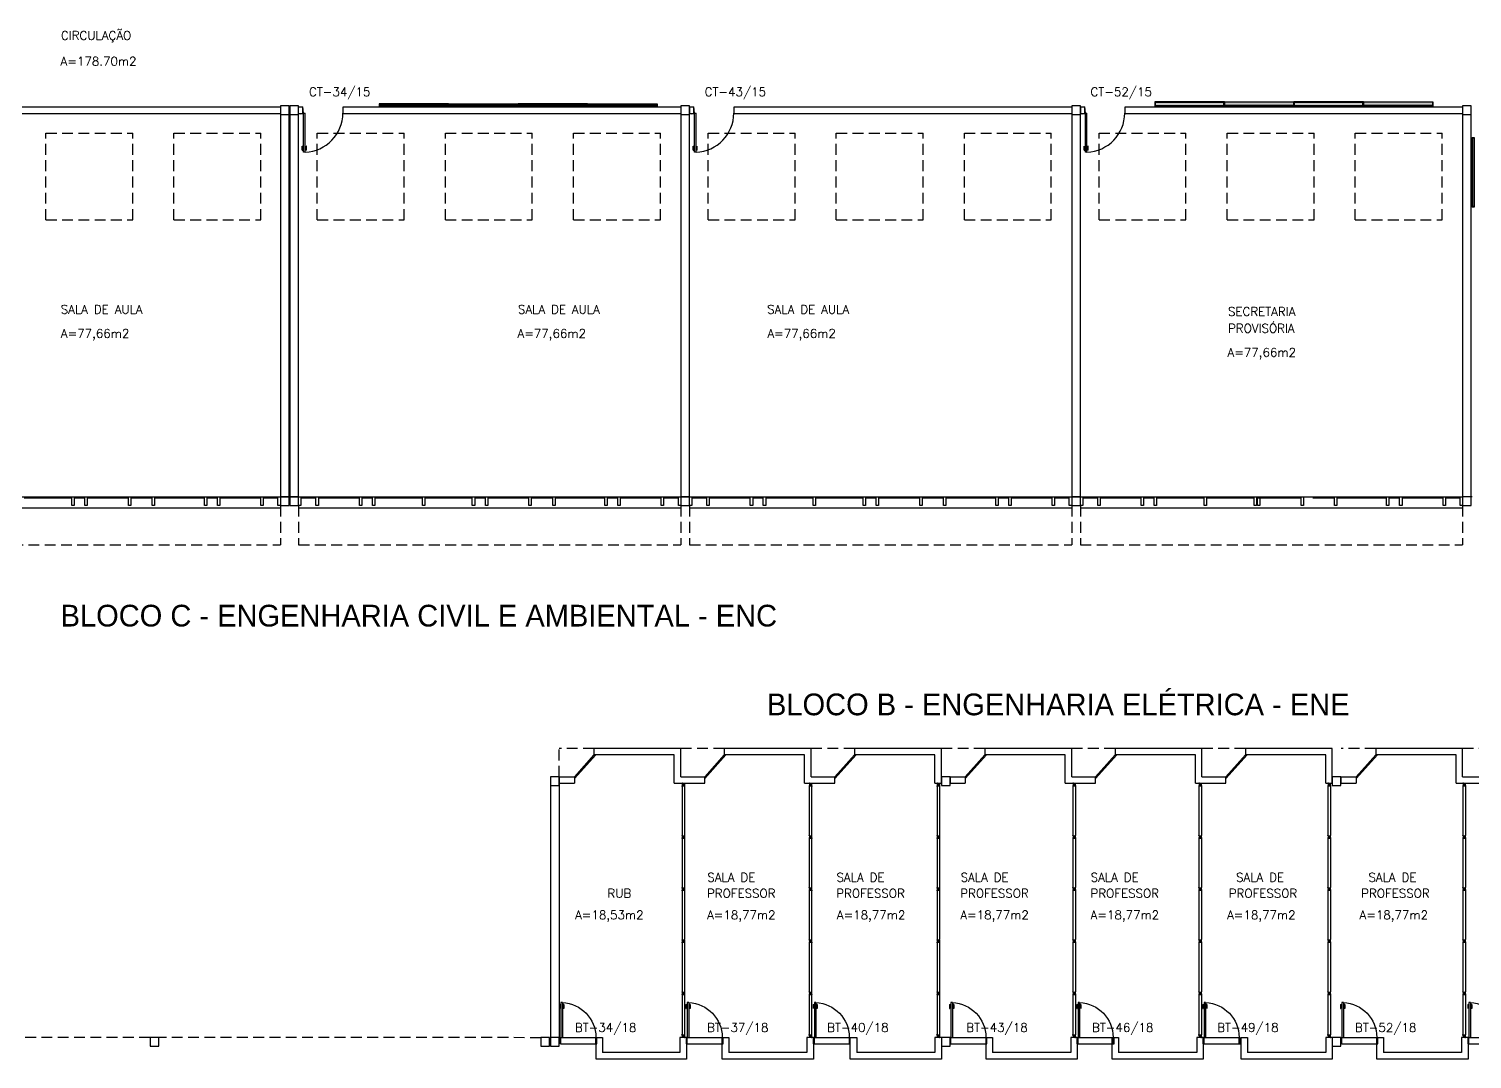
# Model space of a CAD drawing. Header units: centimetres. Extents: x -214 to 72, y 205 to 367.
# Drawn here: x -144.39 to -111.16, y 235.72 to 259.43 of the extents above; entities that cross this region are included whole.
import ezdxf

# ---------------------------------------------------------------- set-up
doc = ezdxf.new("R2010")
doc.units = ezdxf.units.CM
doc.header["$MEASUREMENT"] = 0
doc.linetypes.add('HIDDEN', pattern=[0.375, 0.25, -0.125])
doc.layers.get('0').update_dxf_attribs({"linetype": 'CONTINUOUS'})
for name, color, linetype in [('ALV', 2, 'CONTINUOUS'), ('AREA', 2, 'CONTINUOUS'), ('DIV', 2, 'CONTINUOUS'), ('ENDEREÇO NOVO', 2, 'CONTINUOUS'), ('ESQ', 1, 'CONTINUOUS'), ('ESTRUT', 3, 'CONTINUOUS'), ('MACANETA', 2, 'CONTINUOUS'), ('MARCO', 2, 'CONTINUOUS'), ('PainelFELTRO', 2, 'CONTINUOUS'), ('PainelVIDRO', 2, 'CONTINUOUS'), ('PORTA', 1, 'CONTINUOUS'), ('PROJ', 1, 'HIDDEN'), ('PROJEÇÃO', 1, 'HIDDEN'), ('SOLEIRA', 1, 'CONTINUOUS'), ('TEXTO', 2, 'CONTINUOUS'), ('USO', 2, 'CONTINUOUS')]:
    doc.layers.add(name, color=color, linetype=linetype)
doc.styles.add('UNB-100', font='simplex.shx', dxfattribs={"height": 0.2})

# ---------------------------------------------------------------- blocks, each defined once
blk = doc.blocks.new('DOOR80')
at = {"layer": 'MACANETA'}
for p, q in [((-0.015, -0.665), (-0.01, -0.665)), ((-0.015, -0.755), (-0.015, -0.665)), ((-0.015, -0.755), (0.012, -0.755)), ((-0.01, -0.755), (-0.01, -0.665)), ((-0.01, -0.735), (0.012, -0.735)), ((0.012, -0.763), (0.012, -0.728)), ((0.012, -0.728), (0.015, -0.728)), ((0.012, -0.763), (0.015, -0.763)), ((0.053, -0.728), (0.05, -0.728)), ((0.053, -0.763), (0.05, -0.763)), ((0.053, -0.763), (0.053, -0.728)), ((0.075, -0.735), (0.053, -0.735)), ((0.08, -0.755), (0.053, -0.755)), ((0.08, -0.665), (0.075, -0.665)), ((0.075, -0.755), (0.075, -0.665)), ((0.08, -0.755), (0.08, -0.665))]:
    blk.add_line(p, q, dxfattribs=at)
at = {"layer": 'PORTA'}
for p, q in [((0.015, -0.8), (0.015, 0)), ((0.015, 0), (0.05, 0)), ((0.05, -0.8), (0.05, 0)), ((0.05, -0.8), (0.015, -0.8))]:
    blk.add_line(p, q, dxfattribs=at)
at = {"layer": 'PORTA', "color": 1}
blk.add_arc((0.02, 0), 0.8, 272.1491, 0, dxfattribs=at)
blk = doc.blocks.new('PORTA80')
at = {"layer": 'MARCO'}
for p, q in [((0, 0), (0.02, 0)), ((0, -0.15), (0, 0)), ((0.02, -0.15), (0.02, 0)), ((-0.002, -0.15), (-0.002, -0.15)), ((-0.002, -0.15), (-0.002, -0.15)), ((-0.002, -0.15), (-0.002, -0.15)), ((0.02, -0.15), (0, -0.15)), ((0.005, 0), (0.005, 0)), ((0.005, 0), (0.005, 0)), ((0.827, 0), (0.847, 0)), ((0.827, -0.15), (0.827, 0)), ((0.827, -0.15), (0.847, -0.15)), ((0.828, 0), (0.828, 0)), ((0.828, 0), (0.828, 0)), ((0.828, 0), (0.828, 0)), ((0.828, -0.15), (0.828, -0.15)), ((0.828, -0.15), (0.828, -0.15)), ((0.828, -0.15), (0.828, -0.15)), ((0.847, -0.15), (0.847, 0))]:
    blk.add_line(p, q, dxfattribs=at)
at = {"layer": 'SOLEIRA'}
for p, q in [((0.02, -0.15), (0.828, -0.15)), ((0.048, 0), (0.828, 0))]:
    blk.add_line(p, q, dxfattribs=at)
at = {"layer": 'PORTA', "xscale": -1, "rotation": 179.9999999948552}
blk.add_blockref('DOOR80', (0.005, 0), dxfattribs=at)
blk = doc.blocks.new('DIV12')
for p, q in [((-0.005, 0), (0.005, 0)), ((0, -0.005), (0, 0.005)), ((0.024, 0.018), (0.028, 0.018)), ((0.024, 0.018), (0.024, 0.016)), ((0.024, 0.016), (0.028, 0.016)), ((0.028, 0.03), (0.043, 0.03)), ((0.028, 0.018), (0.028, 0.03)), ((0.028, -0.017), (0.028, 0.016)), ((0.03, 0.028), (1.169, 0.028)), ((0.03, -0.029), (0.03, 0.028)), ((0.043, 0.03), (0.043, 0.028)), ((0.024, -0.017), (0.028, -0.017)), ((0.024, -0.017), (0.024, -0.019)), ((0.024, -0.019), (0.028, -0.019)), ((0.028, -0.031), (0.028, -0.019)), ((0.028, -0.031), (0.043, -0.031)), ((0.03, -0.029), (1.169, -0.029)), ((0.043, -0.029), (0.043, -0.031))]:
    blk.add_line(p, q)
blk = doc.blocks.new('MTDIV')
for p, q in [((-0.0285, 0.0185), (-0.0285, 0.0285)), ((-0.0185, 0.0285), (-0.0285, 0.0285)), ((-0.0265, 0.0185), (-0.0285, 0.0185)), ((-0.0265, 0.0235), (-0.0265, 0.0265)), ((-0.0265, 0.0265), (-0.0185, 0.0265)), ((-0.0265, 0.0235), (0.0265, 0.0235)), ((-0.0215, 0.0235), (-0.0265, 0.0235)), ((-0.0265, 0.0185), (-0.0265, 0.0215)), ((-0.0265, 0.0215), (-0.0235, 0.0215)), ((-0.0235, 0.0215), (-0.0235, -0.0215)), ((-0.0215, 0.0235), (-0.0215, 0.0215)), ((-0.0215, 0.0215), (0.0215, 0.0215)), ((-0.0215, 0.0195), (0.0195, 0.0195)), ((-0.0215, 0.0195), (-0.0215, -0.0195)), ((-0.0185, 0.0265), (-0.0185, 0.0285)), ((-0.0049, 0), (0.0049, 0)), ((0, -0.0049), (0, 0.0049)), ((0.0195, 0.0095), (0.0115, 0.0095)), ((0.0115, 0.0095), (0.0115, 0.0075)), ((0.0215, 0.0075), (0.0115, 0.0075)), ((0.0135, 0.0075), (0.0135, 0.0055)), ((0.0215, 0.0055), (0.0135, 0.0055)), ((0.0185, 0.0265), (0.0185, 0.0285)), ((0.0185, 0.0285), (0.0285, 0.0285)), ((0.0185, 0.0265), (0.0265, 0.0265)), ((0.0195, 0.0195), (0.0195, 0.0095)), ((0.0215, 0.0235), (0.0215, 0.0075)), ((0.0215, 0.0235), (0.0265, 0.0235)), ((0.0215, 0.0055), (0.0215, -0.0055)), ((0.0235, 0.0215), (0.0235, -0.0215)), ((0.0265, 0.0215), (0.0235, 0.0215)), ((0.0265, 0.0235), (0.0265, 0.0265)), ((0.0265, 0.0185), (0.0265, 0.0215)), ((0.0265, 0.0185), (0.0285, 0.0185)), ((0.0285, 0.0185), (0.0285, 0.0285)), ((-0.0285, -0.0185), (-0.0285, -0.0285)), ((-0.0285, -0.0185), (-0.0265, -0.0185)), ((-0.0185, -0.0285), (-0.0285, -0.0285)), ((-0.0265, -0.0185), (-0.0265, -0.0215)), ((-0.0265, -0.0215), (-0.0235, -0.0215)), ((0.0265, -0.0235), (-0.0265, -0.0235)), ((-0.0265, -0.0235), (-0.0265, -0.0265)), ((-0.0215, -0.0235), (-0.0265, -0.0235)), ((-0.0185, -0.0265), (-0.0265, -0.0265)), ((-0.0215, -0.0195), (0.0195, -0.0195)), ((-0.0215, -0.0215), (0.0215, -0.0215)), ((-0.0215, -0.0215), (-0.0215, -0.0235)), ((-0.0185, -0.0265), (-0.0185, -0.0285)), ((0.0215, -0.0075), (0.0115, -0.0075)), ((0.0115, -0.0075), (0.0115, -0.0095)), ((0.0195, -0.0095), (0.0115, -0.0095)), ((0.0215, -0.0055), (0.0135, -0.0055)), ((0.0135, -0.0055), (0.0135, -0.0075)), ((0.0185, -0.0265), (0.0185, -0.0285)), ((0.0265, -0.0265), (0.0185, -0.0265)), ((0.0185, -0.0285), (0.0285, -0.0285)), ((0.0195, -0.0095), (0.0195, -0.0195)), ((0.0215, -0.0075), (0.0215, -0.0235)), ((0.0215, -0.0235), (0.0265, -0.0235)), ((0.0265, -0.0215), (0.0235, -0.0215)), ((0.0265, -0.0185), (0.0265, -0.0215)), ((0.0285, -0.0185), (0.0265, -0.0185)), ((0.0265, -0.0235), (0.0265, -0.0265)), ((0.0285, -0.0185), (0.0285, -0.0285))]:
    blk.add_line(p, q)
blk = doc.blocks.new('DOOR90')
at = {"layer": 'MACANETA'}
for p, q in [((-0.015, -0.755), (-0.01, -0.755)), ((-0.015, -0.845), (-0.015, -0.755)), ((-0.015, -0.845), (0.012, -0.845)), ((-0.01, -0.845), (-0.01, -0.755)), ((-0.01, -0.825), (0.012, -0.825)), ((0.012, -0.853), (0.012, -0.818)), ((0.012, -0.818), (0.015, -0.818)), ((0.012, -0.853), (0.015, -0.853)), ((0.053, -0.818), (0.05, -0.818)), ((0.053, -0.853), (0.05, -0.853)), ((0.053, -0.853), (0.053, -0.818)), ((0.075, -0.825), (0.053, -0.825)), ((0.08, -0.845), (0.053, -0.845)), ((0.08, -0.755), (0.075, -0.755)), ((0.075, -0.845), (0.075, -0.755)), ((0.08, -0.845), (0.08, -0.755))]:
    blk.add_line(p, q, dxfattribs=at)
at = {"layer": 'PORTA'}
for p, q in [((0.015, -0.89), (0.015, 0.01)), ((0.015, 0.01), (0.05, 0.01)), ((0.05, -0.89), (0.05, 0.01)), ((0.05, -0.89), (0.015, -0.89))]:
    blk.add_line(p, q, dxfattribs=at)
at = {"layer": 'PORTA', "color": 1}
blk.add_arc((0.02, 0.01), 0.9, 271.9102, 0, dxfattribs=at)
blk = doc.blocks.new('PainelFELTRO')
at = {"layer": 'PainelFELTRO'}
blk.add_hatch(color=2, dxfattribs=at).paths.add_polyline_path([(0.01, 0.06), (0.01, 0.03), (1.59, 0.03), (1.59, 0.06)])
for p, q in [((1.6, 0.07), (0, 0.07)), ((0, 0.07), (0, 0.02)), ((0, 0.02), (1.6, 0.02)), ((1.6, 0.02), (1.6, 0.07))]:
    blk.add_line(p, q, dxfattribs=at)
at = {"layer": 'PainelFELTRO', "color": 1}
for p, q in [((0, 0), (1.6, 0)), ((0.05, 0.02), (0.05, 0)), ((1.55, 0), (1.55, 0.02))]:
    blk.add_line(p, q, dxfattribs=at)
at = {"layer": 'PainelFELTRO', "color": 2}
for p, q in [((1.59, 0.06), (0.01, 0.06)), ((0.01, 0.06), (0.01, 0.03)), ((0.01, 0.03), (1.59, 0.03)), ((1.59, 0.03), (1.59, 0.06))]:
    blk.add_line(p, q, dxfattribs=at)
blk = doc.blocks.new('PainelVIDRO')
at = {"layer": 'PainelVIDRO'}
blk.add_hatch(color=256, dxfattribs=at).paths.add_polyline_path([(0.01, 0.11), (0.01, 0.03), (1.59, 0.03), (1.59, 0.11)])
for p, q in [((0, 0.12), (0, 0.02)), ((1.6, 0.12), (0, 0.12)), ((0, 0.02), (1.6, 0.02)), ((1.6, 0.02), (1.6, 0.12))]:
    blk.add_line(p, q, dxfattribs=at)
at = {"layer": 'PainelVIDRO', "color": 1}
for p, q in [((0, 0), (1.6, 0)), ((0.05, 0.02), (0.05, 0)), ((1.55, 0), (1.55, 0.02))]:
    blk.add_line(p, q, dxfattribs=at)
at = {"layer": 'PainelVIDRO', "color": 2}
for p, q in [((0.01, 0.11), (0.01, 0.03)), ((0.01, 0.11), (1.59, 0.11)), ((0.01, 0.03), (1.59, 0.03)), ((1.59, 0.03), (1.59, 0.11))]:
    blk.add_line(p, q, dxfattribs=at)

msp = doc.modelspace()

# ---------------------------------------------------------------- linework, layer by layer
at = {"layer": 'ALV'}
for p, q in [((-146.365, 257.633), (-138.595, 257.633)), ((-138.595, 257.633), (-138.595, 257.483)), ((-138.175, 257.483), (-138.175, 257.633)), ((-138.175, 257.633), (-138.075, 257.633)), ((-138.075, 257.483), (-138.075, 257.633)), ((-137.145, 257.483), (-137.145, 257.633)), ((-137.145, 257.633), (-129.375, 257.633)), ((-129.375, 257.633), (-129.375, 257.483)), ((-129.175, 257.633), (-129.175, 257.483)), ((-129.175, 257.633), (-129.075, 257.633)), ((-129.075, 257.483), (-129.075, 257.633)), ((-128.145, 257.633), (-120.375, 257.633)), ((-128.145, 257.483), (-128.145, 257.633)), ((-120.375, 257.633), (-120.375, 257.458)), ((-120.175, 257.633), (-120.175, 257.458)), ((-120.175, 257.633), (-120.075, 257.633)), ((-120.075, 257.483), (-120.075, 257.633)), ((-119.145, 257.483), (-119.145, 257.633)), ((-119.145, 257.633), (-111.375, 257.633)), ((-146.365, 257.483), (-138.595, 257.483)), ((-138.595, 257.458), (-138.595, 248.658)), ((-138.595, 257.458), (-138.395, 257.458)), ((-138.395, 248.658), (-138.395, 257.458)), ((-138.375, 257.458), (-138.375, 248.658)), ((-138.375, 257.458), (-138.175, 257.458)), ((-138.175, 257.483), (-138.075, 257.483)), ((-138.175, 248.658), (-138.175, 257.458)), ((-137.145, 257.483), (-129.375, 257.483)), ((-129.375, 257.458), (-129.375, 248.658)), ((-129.375, 257.458), (-129.175, 257.458)), ((-129.175, 257.483), (-129.075, 257.483)), ((-129.175, 248.658), (-129.175, 257.458)), ((-128.145, 257.483), (-120.375, 257.483)), ((-120.375, 257.458), (-120.375, 248.658)), ((-120.375, 257.458), (-120.175, 257.458)), ((-120.175, 257.483), (-120.075, 257.483)), ((-120.175, 248.658), (-120.175, 257.458)), ((-119.145, 257.483), (-111.375, 257.483)), ((-111.375, 257.458), (-111.375, 248.658)), ((-111.175, 248.658), (-111.175, 257.458)), ((-138.595, 248.658), (-138.395, 248.658)), ((-138.375, 248.658), (-138.175, 248.658)), ((-129.375, 248.658), (-129.175, 248.658)), ((-120.375, 248.658), (-120.175, 248.658)), ((-111.155, 248.658), (-111.375, 248.658)), ((-129.375, 242.868), (-131.375, 242.868)), ((-131.375, 242.868), (-131.375, 242.718)), ((-129.525, 242.718), (-131.375, 242.718)), ((-129.525, 242.068), (-129.525, 242.718)), ((-129.375, 242.218), (-129.375, 242.868)), ((-126.375, 242.868), (-128.375, 242.868)), ((-128.375, 242.868), (-128.375, 242.718)), ((-126.525, 242.718), (-128.375, 242.718)), ((-126.525, 242.068), (-126.525, 242.718)), ((-126.375, 242.218), (-126.375, 242.868)), ((-123.375, 242.868), (-125.375, 242.868)), ((-125.375, 242.868), (-125.375, 242.718)), ((-123.525, 242.718), (-125.375, 242.718)), ((-123.525, 242.068), (-123.525, 242.718)), ((-123.375, 242.068), (-123.375, 242.868)), ((-120.375, 242.868), (-122.375, 242.868)), ((-122.375, 242.868), (-122.375, 242.718)), ((-120.525, 242.718), (-122.375, 242.718)), ((-120.525, 242.068), (-120.525, 242.718)), ((-120.375, 242.218), (-120.375, 242.868)), ((-117.375, 242.868), (-119.375, 242.868)), ((-119.375, 242.868), (-119.375, 242.718)), ((-117.525, 242.718), (-119.375, 242.718)), ((-117.525, 242.068), (-117.525, 242.718)), ((-117.375, 242.218), (-117.375, 242.868)), ((-114.375, 242.868), (-116.375, 242.868)), ((-116.375, 242.868), (-116.375, 242.718)), ((-114.525, 242.718), (-116.375, 242.718)), ((-114.525, 242.068), (-114.525, 242.718)), ((-114.375, 242.068), (-114.375, 242.868)), ((-111.375, 242.868), (-113.375, 242.868)), ((-113.375, 242.868), (-113.375, 242.718)), ((-111.525, 242.718), (-113.375, 242.718)), ((-111.525, 242.068), (-111.525, 242.718)), ((-111.375, 242.218), (-111.375, 242.868)), ((-132.375, 242.018), (-132.375, 236.218)), ((-132.375, 242.018), (-132.175, 242.018)), ((-132.175, 242.218), (-131.825, 242.218)), ((-132.175, 242.218), (-132.175, 242.018)), ((-132.175, 242.068), (-131.825, 242.068)), ((-132.175, 242.018), (-132.175, 236.218)), ((-131.825, 242.218), (-131.825, 242.068)), ((-129.525, 242.068), (-128.825, 242.068)), ((-129.375, 242.218), (-128.825, 242.218)), ((-128.825, 242.068), (-128.825, 242.218)), ((-126.525, 242.068), (-125.825, 242.068)), ((-126.375, 242.218), (-125.825, 242.218)), ((-125.825, 242.068), (-125.825, 242.218)), ((-123.525, 242.068), (-123.375, 242.068)), ((-123.175, 242.218), (-122.825, 242.218)), ((-123.175, 242.218), (-123.175, 242.068)), ((-123.175, 242.068), (-122.825, 242.068)), ((-122.825, 242.218), (-122.825, 242.068)), ((-120.525, 242.068), (-119.825, 242.068)), ((-120.375, 242.218), (-119.825, 242.218)), ((-119.825, 242.068), (-119.825, 242.218)), ((-117.525, 242.068), (-116.825, 242.068)), ((-117.375, 242.218), (-116.825, 242.218)), ((-116.825, 242.068), (-116.825, 242.218)), ((-114.525, 242.068), (-114.375, 242.068)), ((-114.175, 242.218), (-113.825, 242.218)), ((-114.175, 242.218), (-114.175, 242.068)), ((-114.175, 242.068), (-113.825, 242.068)), ((-113.825, 242.218), (-113.825, 242.068)), ((-111.525, 242.068), (-110.825, 242.068)), ((-111.375, 242.218), (-110.825, 242.218)), ((-131.327, 236.218), (-131.177, 236.218)), ((-131.327, 235.718), (-131.327, 236.218)), ((-131.177, 236.218), (-131.177, 235.868)), ((-129.396, 236.218), (-129.396, 235.868)), ((-129.246, 236.218), (-129.396, 236.218)), ((-129.246, 236.218), (-129.246, 235.718)), ((-128.42, 236.218), (-128.27, 236.218)), ((-128.42, 235.718), (-128.42, 236.218)), ((-128.27, 236.218), (-128.27, 235.868)), ((-126.47, 236.218), (-126.47, 235.868)), ((-126.32, 236.218), (-126.47, 236.218)), ((-126.32, 236.218), (-126.32, 235.718)), ((-125.475, 236.218), (-125.325, 236.218)), ((-125.475, 235.718), (-125.475, 236.218)), ((-125.325, 236.218), (-125.325, 235.868)), ((-123.525, 236.218), (-123.525, 235.868)), ((-123.375, 236.218), (-123.525, 236.218)), ((-123.375, 236.218), (-123.375, 235.718)), ((-122.347, 235.718), (-122.347, 236.218)), ((-122.347, 236.218), (-122.197, 236.218)), ((-122.197, 236.218), (-122.197, 235.868)), ((-120.247, 236.218), (-120.397, 236.218)), ((-120.397, 236.218), (-120.397, 235.868)), ((-120.247, 236.218), (-120.247, 235.718)), ((-119.446, 235.718), (-119.446, 236.218)), ((-119.446, 236.218), (-119.296, 236.218)), ((-119.296, 236.218), (-119.296, 235.868)), ((-117.346, 236.218), (-117.496, 236.218)), ((-117.496, 236.218), (-117.496, 235.868)), ((-117.346, 236.218), (-117.346, 235.718)), ((-116.475, 235.718), (-116.475, 236.218)), ((-116.475, 236.218), (-116.325, 236.218)), ((-116.325, 236.218), (-116.325, 235.868)), ((-114.375, 236.218), (-114.525, 236.218)), ((-114.525, 236.218), (-114.525, 235.868)), ((-114.375, 236.218), (-114.375, 235.718)), ((-113.348, 236.218), (-113.198, 236.218)), ((-113.348, 235.718), (-113.348, 236.218)), ((-113.198, 236.218), (-113.198, 235.868)), ((-111.398, 236.218), (-111.398, 235.868)), ((-111.248, 236.218), (-111.398, 236.218)), ((-111.248, 236.218), (-111.248, 235.718)), ((-129.246, 235.718), (-131.327, 235.718)), ((-129.396, 235.868), (-131.177, 235.868)), ((-126.32, 235.718), (-128.42, 235.718)), ((-126.47, 235.868), (-128.27, 235.868)), ((-123.375, 235.718), (-125.475, 235.718)), ((-123.525, 235.868), (-125.325, 235.868)), ((-120.247, 235.718), (-122.347, 235.718)), ((-120.397, 235.868), (-122.197, 235.868)), ((-117.346, 235.718), (-119.446, 235.718)), ((-117.496, 235.868), (-119.296, 235.868)), ((-114.375, 235.718), (-116.475, 235.718)), ((-114.525, 235.868), (-116.325, 235.868)), ((-111.248, 235.718), (-113.348, 235.718)), ((-111.398, 235.868), (-113.198, 235.868))]:
    msp.add_line(p, q, dxfattribs=at)
at = {"layer": 'DIV'}
for p, q in [((-129.348, 237.208), (-129.336, 237.208)), ((-129.348, 237.208), (-129.348, 237.194)), ((-129.346, 237.194), (-129.348, 237.194)), ((-129.346, 237.206), (-129.346, 236.276)), ((-129.346, 237.206), (-129.289, 237.206)), ((-129.334, 237.213), (-129.336, 237.213)), ((-129.336, 237.213), (-129.336, 237.208)), ((-129.334, 237.213), (-129.334, 237.208)), ((-129.334, 237.208), (-129.301, 237.208)), ((-129.322, 237.237), (-129.312, 237.237)), ((-129.317, 237.242), (-129.317, 237.232)), ((-129.299, 237.213), (-129.301, 237.213)), ((-129.301, 237.213), (-129.301, 237.208)), ((-129.299, 237.213), (-129.299, 237.208)), ((-129.299, 237.208), (-129.287, 237.208)), ((-129.289, 237.206), (-129.289, 236.276)), ((-129.287, 237.194), (-129.289, 237.194)), ((-129.287, 237.208), (-129.287, 237.194)), ((-126.422, 237.208), (-126.41, 237.208)), ((-126.422, 237.208), (-126.422, 237.194)), ((-126.42, 237.194), (-126.422, 237.194)), ((-126.42, 237.206), (-126.42, 236.276)), ((-126.42, 237.206), (-126.363, 237.206)), ((-126.408, 237.213), (-126.41, 237.213)), ((-126.41, 237.213), (-126.41, 237.208)), ((-126.408, 237.213), (-126.408, 237.208)), ((-126.408, 237.208), (-126.375, 237.208)), ((-126.396, 237.237), (-126.386, 237.237)), ((-126.391, 237.242), (-126.391, 237.232)), ((-126.373, 237.213), (-126.375, 237.213)), ((-126.375, 237.213), (-126.375, 237.208)), ((-126.373, 237.213), (-126.373, 237.208)), ((-126.373, 237.208), (-126.361, 237.208)), ((-126.363, 237.206), (-126.363, 236.276)), ((-126.361, 237.194), (-126.363, 237.194)), ((-126.361, 237.208), (-126.361, 237.194)), ((-123.477, 237.208), (-123.465, 237.208)), ((-123.477, 237.208), (-123.477, 237.194)), ((-123.475, 237.194), (-123.477, 237.194)), ((-123.475, 237.206), (-123.475, 236.276)), ((-123.475, 237.206), (-123.418, 237.206)), ((-123.463, 237.213), (-123.465, 237.213)), ((-123.465, 237.213), (-123.465, 237.208)), ((-123.463, 237.213), (-123.463, 237.208)), ((-123.463, 237.208), (-123.43, 237.208)), ((-123.451, 237.237), (-123.441, 237.237)), ((-123.446, 237.242), (-123.446, 237.232)), ((-123.428, 237.213), (-123.43, 237.213)), ((-123.43, 237.213), (-123.43, 237.208)), ((-123.428, 237.213), (-123.428, 237.208)), ((-123.428, 237.208), (-123.416, 237.208)), ((-123.418, 237.206), (-123.418, 236.276)), ((-123.416, 237.194), (-123.418, 237.194)), ((-123.416, 237.208), (-123.416, 237.194)), ((-120.348, 237.208), (-120.336, 237.208)), ((-120.348, 237.208), (-120.348, 237.194)), ((-120.346, 237.194), (-120.348, 237.194)), ((-120.346, 237.206), (-120.346, 236.276)), ((-120.346, 237.206), (-120.289, 237.206)), ((-120.334, 237.213), (-120.336, 237.213)), ((-120.336, 237.213), (-120.336, 237.208)), ((-120.334, 237.213), (-120.334, 237.208)), ((-120.334, 237.208), (-120.301, 237.208)), ((-120.323, 237.237), (-120.313, 237.237)), ((-120.318, 237.242), (-120.318, 237.232)), ((-120.299, 237.213), (-120.301, 237.213)), ((-120.301, 237.213), (-120.301, 237.208)), ((-120.299, 237.213), (-120.299, 237.208)), ((-120.299, 237.208), (-120.287, 237.208)), ((-120.289, 237.206), (-120.289, 236.276)), ((-120.287, 237.194), (-120.289, 237.194)), ((-120.287, 237.208), (-120.287, 237.194)), ((-117.447, 237.208), (-117.435, 237.208)), ((-117.447, 237.208), (-117.447, 237.194)), ((-117.445, 237.194), (-117.447, 237.194)), ((-117.445, 237.206), (-117.445, 236.276)), ((-117.445, 237.206), (-117.388, 237.206)), ((-117.433, 237.213), (-117.435, 237.213)), ((-117.435, 237.213), (-117.435, 237.208)), ((-117.433, 237.213), (-117.433, 237.208)), ((-117.433, 237.208), (-117.4, 237.208)), ((-117.422, 237.237), (-117.411, 237.237)), ((-117.416, 237.242), (-117.416, 237.232)), ((-117.398, 237.213), (-117.4, 237.213)), ((-117.4, 237.213), (-117.4, 237.208)), ((-117.398, 237.213), (-117.398, 237.208)), ((-117.398, 237.208), (-117.386, 237.208)), ((-117.388, 237.206), (-117.388, 236.276)), ((-117.386, 237.194), (-117.388, 237.194)), ((-117.386, 237.208), (-117.386, 237.194)), ((-114.477, 237.208), (-114.465, 237.208)), ((-114.477, 237.208), (-114.477, 237.194)), ((-114.475, 237.194), (-114.477, 237.194)), ((-114.475, 237.206), (-114.475, 236.276)), ((-114.475, 237.206), (-114.418, 237.206)), ((-114.463, 237.213), (-114.465, 237.213)), ((-114.465, 237.213), (-114.465, 237.208)), ((-114.463, 237.213), (-114.463, 237.208)), ((-114.463, 237.208), (-114.43, 237.208)), ((-114.451, 237.237), (-114.441, 237.237)), ((-114.446, 237.242), (-114.446, 237.232)), ((-114.428, 237.213), (-114.43, 237.213)), ((-114.43, 237.213), (-114.43, 237.208)), ((-114.428, 237.213), (-114.428, 237.208)), ((-114.428, 237.208), (-114.416, 237.208)), ((-114.418, 237.206), (-114.418, 236.276)), ((-114.416, 237.194), (-114.418, 237.194)), ((-114.416, 237.208), (-114.416, 237.194)), ((-111.37, 237.208), (-111.358, 237.208)), ((-111.37, 237.208), (-111.37, 237.194)), ((-111.368, 237.194), (-111.37, 237.194)), ((-111.368, 237.206), (-111.311, 237.206)), ((-111.368, 237.206), (-111.368, 236.276)), ((-111.356, 237.213), (-111.358, 237.213)), ((-111.358, 237.213), (-111.358, 237.208)), ((-111.356, 237.213), (-111.356, 237.208)), ((-111.356, 237.208), (-111.323, 237.208)), ((-111.344, 237.237), (-111.334, 237.237)), ((-111.339, 237.242), (-111.339, 237.232)), ((-111.321, 237.213), (-111.323, 237.213)), ((-111.323, 237.213), (-111.323, 237.208)), ((-111.321, 237.213), (-111.321, 237.208)), ((-111.321, 237.208), (-111.309, 237.208)), ((-111.311, 237.206), (-111.311, 236.276)), ((-111.309, 237.194), (-111.311, 237.194)), ((-111.309, 237.208), (-111.309, 237.194)), ((-129.348, 236.274), (-129.348, 236.288)), ((-129.346, 236.288), (-129.348, 236.288)), ((-129.348, 236.274), (-129.336, 236.274)), ((-129.346, 236.276), (-129.289, 236.276)), ((-129.336, 236.269), (-129.336, 236.274)), ((-129.334, 236.269), (-129.336, 236.269)), ((-129.334, 236.269), (-129.334, 236.274)), ((-129.334, 236.274), (-129.301, 236.274)), ((-129.301, 236.269), (-129.301, 236.274)), ((-129.299, 236.269), (-129.301, 236.269)), ((-129.299, 236.269), (-129.299, 236.274)), ((-129.299, 236.274), (-129.287, 236.274)), ((-129.287, 236.288), (-129.289, 236.288)), ((-129.287, 236.274), (-129.287, 236.288)), ((-126.422, 236.274), (-126.422, 236.288)), ((-126.42, 236.288), (-126.422, 236.288)), ((-126.422, 236.274), (-126.41, 236.274)), ((-126.42, 236.276), (-126.363, 236.276)), ((-126.41, 236.269), (-126.41, 236.274)), ((-126.408, 236.269), (-126.41, 236.269)), ((-126.408, 236.269), (-126.408, 236.274)), ((-126.408, 236.274), (-126.375, 236.274)), ((-126.375, 236.269), (-126.375, 236.274)), ((-126.373, 236.269), (-126.375, 236.269)), ((-126.373, 236.269), (-126.373, 236.274)), ((-126.373, 236.274), (-126.361, 236.274)), ((-126.361, 236.288), (-126.363, 236.288)), ((-126.361, 236.274), (-126.361, 236.288)), ((-123.477, 236.274), (-123.477, 236.288)), ((-123.475, 236.288), (-123.477, 236.288)), ((-123.477, 236.274), (-123.465, 236.274)), ((-123.475, 236.276), (-123.418, 236.276)), ((-123.465, 236.269), (-123.465, 236.274)), ((-123.463, 236.269), (-123.465, 236.269)), ((-123.463, 236.269), (-123.463, 236.274)), ((-123.463, 236.274), (-123.43, 236.274)), ((-123.43, 236.269), (-123.43, 236.274)), ((-123.428, 236.269), (-123.43, 236.269)), ((-123.428, 236.269), (-123.428, 236.274)), ((-123.428, 236.274), (-123.416, 236.274)), ((-123.416, 236.288), (-123.418, 236.288)), ((-123.416, 236.274), (-123.416, 236.288)), ((-120.348, 236.274), (-120.348, 236.288)), ((-120.346, 236.288), (-120.348, 236.288)), ((-120.348, 236.274), (-120.336, 236.274)), ((-120.346, 236.276), (-120.289, 236.276)), ((-120.336, 236.269), (-120.336, 236.274)), ((-120.334, 236.269), (-120.336, 236.269)), ((-120.334, 236.269), (-120.334, 236.274)), ((-120.334, 236.274), (-120.301, 236.274)), ((-120.301, 236.269), (-120.301, 236.274)), ((-120.299, 236.269), (-120.301, 236.269)), ((-120.299, 236.269), (-120.299, 236.274)), ((-120.299, 236.274), (-120.287, 236.274)), ((-120.287, 236.288), (-120.289, 236.288)), ((-120.287, 236.274), (-120.287, 236.288)), ((-117.447, 236.274), (-117.447, 236.288)), ((-117.445, 236.288), (-117.447, 236.288)), ((-117.447, 236.274), (-117.435, 236.274)), ((-117.445, 236.276), (-117.388, 236.276)), ((-117.435, 236.269), (-117.435, 236.274)), ((-117.433, 236.269), (-117.435, 236.269)), ((-117.433, 236.269), (-117.433, 236.274)), ((-117.433, 236.274), (-117.4, 236.274)), ((-117.4, 236.269), (-117.4, 236.274)), ((-117.398, 236.269), (-117.4, 236.269)), ((-117.398, 236.269), (-117.398, 236.274)), ((-117.398, 236.274), (-117.386, 236.274)), ((-117.386, 236.288), (-117.388, 236.288)), ((-117.386, 236.274), (-117.386, 236.288)), ((-114.477, 236.274), (-114.477, 236.288)), ((-114.475, 236.288), (-114.477, 236.288)), ((-114.477, 236.274), (-114.465, 236.274)), ((-114.475, 236.276), (-114.418, 236.276)), ((-114.465, 236.269), (-114.465, 236.274)), ((-114.463, 236.269), (-114.465, 236.269)), ((-114.463, 236.269), (-114.463, 236.274)), ((-114.463, 236.274), (-114.43, 236.274)), ((-114.43, 236.269), (-114.43, 236.274)), ((-114.428, 236.269), (-114.43, 236.269)), ((-114.428, 236.269), (-114.428, 236.274)), ((-114.428, 236.274), (-114.416, 236.274)), ((-114.416, 236.288), (-114.418, 236.288)), ((-114.416, 236.274), (-114.416, 236.288)), ((-111.37, 236.274), (-111.37, 236.288)), ((-111.368, 236.288), (-111.37, 236.288)), ((-111.37, 236.274), (-111.358, 236.274)), ((-111.368, 236.276), (-111.311, 236.276)), ((-111.358, 236.269), (-111.358, 236.274)), ((-111.356, 236.269), (-111.358, 236.269)), ((-111.356, 236.269), (-111.356, 236.274)), ((-111.356, 236.274), (-111.323, 236.274)), ((-111.323, 236.269), (-111.323, 236.274)), ((-111.321, 236.269), (-111.323, 236.269)), ((-111.321, 236.269), (-111.321, 236.274)), ((-111.321, 236.274), (-111.309, 236.274)), ((-111.309, 236.288), (-111.311, 236.288)), ((-111.309, 236.274), (-111.309, 236.288)), ((-129.322, 236.245), (-129.312, 236.245)), ((-129.317, 236.25), (-129.317, 236.24)), ((-126.396, 236.245), (-126.386, 236.245)), ((-126.391, 236.25), (-126.391, 236.24)), ((-123.451, 236.245), (-123.441, 236.245)), ((-123.446, 236.25), (-123.446, 236.24)), ((-120.323, 236.245), (-120.313, 236.245)), ((-120.318, 236.25), (-120.318, 236.24)), ((-117.422, 236.245), (-117.411, 236.245)), ((-117.417, 236.25), (-117.417, 236.24)), ((-114.451, 236.245), (-114.441, 236.245)), ((-114.446, 236.25), (-114.446, 236.24)), ((-111.344, 236.245), (-111.334, 236.245)), ((-111.339, 236.25), (-111.339, 236.24))]:
    msp.add_line(p, q, dxfattribs=at)
at = {"layer": 'ESQ'}
for p, q in [((-147.34, 248.658), (-138.65, 248.658)), ((-144.49, 248.633), (-143.395, 248.633)), ((-143.34, 248.633), (-143.095, 248.633)), ((-143.04, 248.633), (-142.095, 248.633)), ((-142.04, 248.633), (-141.545, 248.633)), ((-141.49, 248.633), (-140.345, 248.633)), ((-140.29, 248.633), (-140.045, 248.633)), ((-139.99, 248.633), (-139.045, 248.633)), ((-138.99, 248.633), (-138.65, 248.633)), ((-138.12, 248.658), (-129.43, 248.658)), ((-138.12, 248.633), (-137.775, 248.633)), ((-137.72, 248.633), (-136.775, 248.633)), ((-136.72, 248.633), (-136.475, 248.633)), ((-136.42, 248.633), (-135.325, 248.633)), ((-135.27, 248.633), (-134.175, 248.633)), ((-134.12, 248.633), (-133.875, 248.633)), ((-133.82, 248.633), (-132.875, 248.633)), ((-132.82, 248.633), (-132.325, 248.633)), ((-132.27, 248.633), (-131.125, 248.633)), ((-131.07, 248.633), (-130.825, 248.633)), ((-130.77, 248.633), (-129.825, 248.633)), ((-129.77, 248.633), (-129.43, 248.633)), ((-129.12, 248.658), (-120.43, 248.658)), ((-129.12, 248.633), (-128.775, 248.633)), ((-128.72, 248.633), (-127.775, 248.633)), ((-127.72, 248.633), (-127.475, 248.633)), ((-127.42, 248.633), (-126.325, 248.633)), ((-126.27, 248.633), (-125.175, 248.633)), ((-125.12, 248.633), (-124.875, 248.633)), ((-124.82, 248.633), (-123.875, 248.633)), ((-123.82, 248.633), (-123.325, 248.633)), ((-123.27, 248.633), (-122.125, 248.633)), ((-122.07, 248.633), (-121.825, 248.633)), ((-121.77, 248.633), (-120.825, 248.633)), ((-120.77, 248.633), (-120.43, 248.633)), ((-120.12, 248.658), (-111.43, 248.658)), ((-120.12, 248.633), (-119.775, 248.633)), ((-119.72, 248.633), (-118.775, 248.633)), ((-118.72, 248.633), (-118.475, 248.633)), ((-118.42, 248.633), (-117.325, 248.633)), ((-117.27, 248.633), (-116.175, 248.633)), ((-116.12, 248.633), (-115.875, 248.633)), ((-116.04, 248.633), (-115.095, 248.633)), ((-114.82, 248.633), (-114.325, 248.633)), ((-114.27, 248.633), (-113.125, 248.633)), ((-113.07, 248.633), (-112.825, 248.633)), ((-112.77, 248.633), (-111.825, 248.633)), ((-111.77, 248.633), (-111.43, 248.633)), ((-147.395, 248.408), (-138.595, 248.408)), ((-138.595, 248.458), (-138.595, 248.408)), ((-138.175, 248.458), (-138.175, 248.408)), ((-138.175, 248.408), (-129.375, 248.408)), ((-129.375, 248.458), (-129.375, 248.408)), ((-129.175, 248.458), (-129.175, 248.408)), ((-129.175, 248.408), (-120.375, 248.408)), ((-120.375, 248.458), (-120.375, 248.408)), ((-120.175, 248.458), (-120.175, 248.408)), ((-120.175, 248.408), (-111.375, 248.408)), ((-111.375, 248.458), (-111.375, 248.408)), ((-131.375, 242.718), (-131.825, 242.218)), ((-131.335, 242.718), (-131.825, 242.173)), ((-128.375, 242.718), (-128.825, 242.218)), ((-128.335, 242.718), (-128.825, 242.173)), ((-125.335, 242.718), (-125.825, 242.173)), ((-125.375, 242.718), (-125.825, 242.218)), ((-122.375, 242.718), (-122.825, 242.218)), ((-122.335, 242.718), (-122.825, 242.173)), ((-119.375, 242.718), (-119.825, 242.218)), ((-119.335, 242.718), (-119.825, 242.173)), ((-116.335, 242.718), (-116.825, 242.173)), ((-116.375, 242.718), (-116.825, 242.218)), ((-113.335, 242.718), (-113.825, 242.173)), ((-113.375, 242.718), (-113.825, 242.218))]:
    msp.add_line(p, q, dxfattribs=at)
for points in [[(-143.395, 248.658), (-143.34, 248.658), (-143.34, 248.458), (-143.395, 248.458)], [(-143.095, 248.658), (-143.04, 248.658), (-143.04, 248.458), (-143.095, 248.458)], [(-142.095, 248.658), (-142.04, 248.658), (-142.04, 248.458), (-142.095, 248.458)], [(-141.545, 248.658), (-141.49, 248.658), (-141.49, 248.458), (-141.545, 248.458)], [(-140.345, 248.658), (-140.29, 248.658), (-140.29, 248.458), (-140.345, 248.458)], [(-140.045, 248.658), (-139.99, 248.658), (-139.99, 248.458), (-140.045, 248.458)], [(-139.045, 248.658), (-138.99, 248.658), (-138.99, 248.458), (-139.045, 248.458)], [(-138.65, 248.658), (-138.595, 248.658), (-138.595, 248.458), (-138.65, 248.458)], [(-138.175, 248.658), (-138.12, 248.658), (-138.12, 248.458), (-138.175, 248.458)], [(-137.775, 248.658), (-137.72, 248.658), (-137.72, 248.458), (-137.775, 248.458)], [(-136.775, 248.658), (-136.72, 248.658), (-136.72, 248.458), (-136.775, 248.458)], [(-136.475, 248.658), (-136.42, 248.658), (-136.42, 248.458), (-136.475, 248.458)], [(-135.325, 248.658), (-135.27, 248.658), (-135.27, 248.458), (-135.325, 248.458)], [(-134.175, 248.658), (-134.12, 248.658), (-134.12, 248.458), (-134.175, 248.458)], [(-133.875, 248.658), (-133.82, 248.658), (-133.82, 248.458), (-133.875, 248.458)], [(-132.875, 248.658), (-132.82, 248.658), (-132.82, 248.458), (-132.875, 248.458)], [(-132.325, 248.658), (-132.27, 248.658), (-132.27, 248.458), (-132.325, 248.458)], [(-131.125, 248.658), (-131.07, 248.658), (-131.07, 248.458), (-131.125, 248.458)], [(-130.825, 248.658), (-130.77, 248.658), (-130.77, 248.458), (-130.825, 248.458)], [(-129.825, 248.658), (-129.77, 248.658), (-129.77, 248.458), (-129.825, 248.458)], [(-129.43, 248.658), (-129.375, 248.658), (-129.375, 248.458), (-129.43, 248.458)], [(-129.175, 248.658), (-129.12, 248.658), (-129.12, 248.458), (-129.175, 248.458)], [(-128.775, 248.658), (-128.72, 248.658), (-128.72, 248.458), (-128.775, 248.458)], [(-127.775, 248.658), (-127.72, 248.658), (-127.72, 248.458), (-127.775, 248.458)], [(-127.475, 248.658), (-127.42, 248.658), (-127.42, 248.458), (-127.475, 248.458)], [(-126.325, 248.658), (-126.27, 248.658), (-126.27, 248.458), (-126.325, 248.458)], [(-125.175, 248.658), (-125.12, 248.658), (-125.12, 248.458), (-125.175, 248.458)], [(-124.875, 248.658), (-124.82, 248.658), (-124.82, 248.458), (-124.875, 248.458)], [(-123.875, 248.658), (-123.82, 248.658), (-123.82, 248.458), (-123.875, 248.458)], [(-123.325, 248.658), (-123.27, 248.658), (-123.27, 248.458), (-123.325, 248.458)], [(-122.125, 248.658), (-122.07, 248.658), (-122.07, 248.458), (-122.125, 248.458)], [(-121.825, 248.658), (-121.77, 248.658), (-121.77, 248.458), (-121.825, 248.458)], [(-120.825, 248.658), (-120.77, 248.658), (-120.77, 248.458), (-120.825, 248.458)], [(-120.43, 248.658), (-120.375, 248.658), (-120.375, 248.458), (-120.43, 248.458)], [(-120.175, 248.658), (-120.12, 248.658), (-120.12, 248.458), (-120.175, 248.458)], [(-119.775, 248.658), (-119.72, 248.658), (-119.72, 248.458), (-119.775, 248.458)], [(-118.775, 248.658), (-118.72, 248.658), (-118.72, 248.458), (-118.775, 248.458)], [(-118.475, 248.658), (-118.42, 248.658), (-118.42, 248.458), (-118.475, 248.458)], [(-117.325, 248.658), (-117.27, 248.658), (-117.27, 248.458), (-117.325, 248.458)], [(-116.175, 248.658), (-116.12, 248.658), (-116.12, 248.458), (-116.175, 248.458)], [(-116.095, 248.658), (-116.04, 248.658), (-116.04, 248.458), (-116.095, 248.458)], [(-115.095, 248.658), (-115.04, 248.658), (-115.04, 248.458), (-115.095, 248.458)], [(-114.325, 248.658), (-114.27, 248.658), (-114.27, 248.458), (-114.325, 248.458)], [(-113.125, 248.658), (-113.07, 248.658), (-113.07, 248.458), (-113.125, 248.458)], [(-112.825, 248.658), (-112.77, 248.658), (-112.77, 248.458), (-112.825, 248.458)], [(-111.825, 248.658), (-111.77, 248.658), (-111.77, 248.458), (-111.825, 248.458)], [(-111.43, 248.658), (-111.375, 248.658), (-111.375, 248.458), (-111.43, 248.458)]]:
    msp.add_lwpolyline(points, close=True, dxfattribs=at)
at = {"layer": 'ESTRUT'}
for points in [[(-138.395, 257.658), (-138.595, 257.658), (-138.595, 257.458), (-138.395, 257.458)], [(-138.175, 257.658), (-138.375, 257.658), (-138.375, 257.458), (-138.175, 257.458)], [(-129.175, 257.658), (-129.375, 257.658), (-129.375, 257.458), (-129.175, 257.458)], [(-120.175, 257.658), (-120.375, 257.658), (-120.375, 257.458), (-120.175, 257.458)], [(-111.175, 257.658), (-111.375, 257.658), (-111.375, 257.458), (-111.175, 257.458)], [(-138.395, 248.658), (-138.595, 248.658), (-138.595, 248.458), (-138.395, 248.458)], [(-138.175, 248.658), (-138.375, 248.658), (-138.375, 248.458), (-138.175, 248.458)], [(-129.175, 248.658), (-129.375, 248.658), (-129.375, 248.458), (-129.175, 248.458)], [(-120.175, 248.658), (-120.375, 248.658), (-120.375, 248.458), (-120.175, 248.458)], [(-111.175, 248.658), (-111.375, 248.658), (-111.375, 248.458), (-111.175, 248.458)], [(-132.175, 242.218), (-132.375, 242.218), (-132.375, 242.018), (-132.175, 242.018)], [(-123.175, 242.218), (-123.375, 242.218), (-123.375, 242.018), (-123.175, 242.018)], [(-114.175, 242.218), (-114.375, 242.218), (-114.375, 242.018), (-114.175, 242.018)], [(-141.395, 236.218), (-141.595, 236.218), (-141.595, 236.018), (-141.395, 236.018)], [(-132.395, 236.218), (-132.595, 236.218), (-132.595, 236.018), (-132.395, 236.018)], [(-132.175, 236.218), (-132.375, 236.218), (-132.375, 236.018), (-132.175, 236.018)], [(-123.175, 236.218), (-123.375, 236.218), (-123.375, 236.018), (-123.175, 236.018)], [(-114.175, 236.218), (-114.375, 236.218), (-114.375, 236.018), (-114.175, 236.018)]]:
    msp.add_lwpolyline(points, close=True, dxfattribs=at)
at = {"layer": 'MARCO'}
for p, q in [((-138.06, 257.493), (-138.075, 257.633)), ((-138.075, 257.633), (-138.075, 257.633)), ((-138.075, 257.633), (-138.075, 257.633)), ((-138.075, 257.633), (-138.075, 257.633)), ((-138.075, 257.633), (-138.075, 257.633)), ((-138.075, 257.633), (-138.075, 257.633)), ((-137.145, 257.483), (-137.145, 257.633)), ((-137.145, 257.633), (-137.145, 257.633)), ((-137.145, 257.633), (-137.145, 257.633)), ((-137.145, 257.633), (-137.145, 257.633)), ((-137.145, 257.633), (-137.145, 257.633)), ((-137.145, 257.633), (-137.145, 257.633)), ((-129.06, 257.493), (-129.075, 257.633)), ((-129.075, 257.633), (-129.075, 257.633)), ((-129.075, 257.633), (-129.075, 257.633)), ((-129.075, 257.633), (-129.075, 257.633)), ((-129.075, 257.633), (-129.075, 257.633)), ((-129.075, 257.633), (-129.075, 257.633)), ((-128.145, 257.483), (-128.145, 257.633)), ((-128.145, 257.633), (-128.145, 257.633)), ((-128.145, 257.633), (-128.145, 257.633)), ((-128.145, 257.633), (-128.145, 257.633)), ((-128.145, 257.633), (-128.145, 257.633)), ((-128.145, 257.633), (-128.145, 257.633)), ((-120.06, 257.493), (-120.075, 257.633)), ((-120.075, 257.633), (-120.075, 257.633)), ((-120.075, 257.633), (-120.075, 257.633)), ((-120.075, 257.633), (-120.075, 257.633)), ((-120.075, 257.633), (-120.075, 257.633)), ((-120.075, 257.633), (-120.075, 257.633)), ((-119.145, 257.483), (-119.145, 257.633)), ((-119.145, 257.633), (-119.145, 257.633)), ((-119.145, 257.633), (-119.145, 257.633)), ((-119.145, 257.633), (-119.145, 257.633)), ((-119.145, 257.633), (-119.145, 257.633)), ((-119.145, 257.633), (-119.145, 257.633)), ((-138.12, 257.473), (-138.075, 257.483)), ((-138.12, 257.483), (-138.12, 257.473)), ((-138.075, 257.483), (-138.06, 257.493)), ((-138.075, 257.483), (-138.075, 257.483)), ((-138.075, 257.483), (-138.075, 257.483)), ((-138.06, 257.493), (-138.06, 257.493)), ((-138.06, 257.493), (-138.06, 257.493)), ((-137.1, 257.473), (-137.145, 257.483)), ((-137.145, 257.483), (-137.145, 257.483)), ((-137.145, 257.483), (-137.145, 257.483)), ((-137.145, 257.483), (-137.145, 257.483)), ((-137.145, 257.483), (-137.145, 257.483)), ((-137.145, 257.483), (-137.145, 257.483)), ((-137.1, 257.483), (-137.1, 257.473)), ((-129.12, 257.473), (-129.075, 257.483)), ((-129.12, 257.483), (-129.12, 257.473)), ((-129.075, 257.483), (-129.06, 257.493)), ((-129.075, 257.483), (-129.075, 257.483)), ((-129.075, 257.483), (-129.075, 257.483)), ((-129.06, 257.493), (-129.06, 257.493)), ((-129.06, 257.493), (-129.06, 257.493)), ((-128.145, 257.483), (-128.145, 257.483)), ((-128.145, 257.483), (-128.145, 257.483)), ((-128.145, 257.483), (-128.145, 257.483)), ((-128.145, 257.483), (-128.145, 257.483)), ((-128.145, 257.483), (-128.145, 257.483)), ((-128.1, 257.473), (-128.145, 257.483)), ((-128.1, 257.483), (-128.1, 257.473)), ((-120.12, 257.473), (-120.075, 257.483)), ((-120.12, 257.483), (-120.12, 257.473)), ((-120.075, 257.483), (-120.06, 257.493)), ((-120.075, 257.483), (-120.075, 257.483)), ((-120.075, 257.483), (-120.075, 257.483)), ((-120.06, 257.493), (-120.06, 257.493)), ((-120.06, 257.493), (-120.06, 257.493)), ((-119.145, 257.483), (-119.145, 257.483)), ((-119.145, 257.483), (-119.145, 257.483)), ((-119.145, 257.483), (-119.145, 257.483)), ((-119.145, 257.483), (-119.145, 257.483)), ((-119.145, 257.483), (-119.145, 257.483)), ((-119.1, 257.473), (-119.145, 257.483)), ((-119.1, 257.483), (-119.1, 257.473))]:
    msp.add_line(p, q, dxfattribs=at)
at = {"layer": 'PROJ'}
for p, q in [((-138.595, 248.458), (-138.595, 247.558)), ((-138.175, 248.458), (-138.175, 247.558)), ((-129.375, 248.458), (-129.375, 247.558)), ((-129.175, 248.458), (-129.175, 247.558)), ((-120.375, 248.458), (-120.375, 247.558)), ((-120.175, 248.458), (-120.175, 247.558)), ((-111.375, 248.458), (-111.375, 247.558)), ((-147.395, 247.558), (-138.595, 247.558)), ((-138.175, 247.558), (-129.375, 247.558)), ((-129.175, 247.558), (-120.375, 247.558)), ((-120.175, 247.558), (-111.375, 247.558)), ((-132.175, 242.218), (-132.175, 242.872)), ((-131.375, 242.868), (-132.173, 242.868)), ((-128.375, 242.868), (-129.375, 242.868)), ((-125.375, 242.868), (-126.375, 242.868)), ((-122.375, 242.868), (-123.375, 242.868)), ((-119.375, 242.868), (-120.375, 242.868)), ((-116.375, 242.868), (-117.375, 242.868)), ((-113.375, 242.868), (-114.173, 242.868)), ((-110.375, 242.868), (-111.375, 242.868)), ((-141.595, 236.212), (-150.395, 236.212)), ((-132.595, 236.211), (-141.52, 236.218))]:
    msp.add_line(p, q, dxfattribs=at)
at = {"layer": 'PROJEÇÃO'}
for p, q in [((-143.995, 255.033), (-143.995, 257.033)), ((-143.995, 257.033), (-141.995, 257.033)), ((-141.995, 255.033), (-141.995, 257.033)), ((-141.045, 255.033), (-141.045, 257.033)), ((-141.045, 257.033), (-139.045, 257.033)), ((-139.045, 255.033), (-139.045, 257.033)), ((-137.745, 257.033), (-135.745, 257.033)), ((-137.745, 255.033), (-137.745, 257.033)), ((-135.745, 255.033), (-135.745, 257.033)), ((-134.795, 255.033), (-134.795, 257.033)), ((-134.795, 257.033), (-132.795, 257.033)), ((-132.795, 255.033), (-132.795, 257.033)), ((-131.845, 255.033), (-131.845, 257.033)), ((-131.845, 257.033), (-129.845, 257.033)), ((-129.845, 255.033), (-129.845, 257.033)), ((-128.745, 257.033), (-126.745, 257.033)), ((-128.745, 255.033), (-128.745, 257.033)), ((-126.745, 255.033), (-126.745, 257.033)), ((-125.795, 255.033), (-125.795, 257.033)), ((-125.795, 257.033), (-123.795, 257.033)), ((-123.795, 255.033), (-123.795, 257.033)), ((-122.845, 257.033), (-120.845, 257.033)), ((-122.845, 255.033), (-122.845, 257.033)), ((-120.845, 255.033), (-120.845, 257.033)), ((-119.745, 257.033), (-117.745, 257.033)), ((-119.745, 255.033), (-119.745, 257.033)), ((-117.745, 255.033), (-117.745, 257.033)), ((-116.795, 255.033), (-116.795, 257.033)), ((-116.795, 257.033), (-114.795, 257.033)), ((-114.795, 255.033), (-114.795, 257.033)), ((-113.845, 257.033), (-111.845, 257.033)), ((-113.845, 255.033), (-113.845, 257.033)), ((-111.845, 255.033), (-111.845, 257.033)), ((-143.995, 255.033), (-141.995, 255.033)), ((-141.045, 255.033), (-139.045, 255.033)), ((-137.745, 255.033), (-135.745, 255.033)), ((-134.795, 255.033), (-132.795, 255.033)), ((-131.845, 255.033), (-129.845, 255.033)), ((-128.745, 255.033), (-126.745, 255.033)), ((-125.795, 255.033), (-123.795, 255.033)), ((-122.845, 255.033), (-120.845, 255.033)), ((-119.745, 255.033), (-117.745, 255.033)), ((-116.795, 255.033), (-114.795, 255.033)), ((-113.845, 255.033), (-111.845, 255.033))]:
    msp.add_line(p, q, dxfattribs=at)

# ---------------------------------------------------------------- block references
at = {"layer": 'ALV', "color": 6}
for p in [(-136.32, 257.633), (-133.12, 257.633)]:
    msp.add_blockref('PainelFELTRO', p, dxfattribs=at)
at = {"layer": 'ALV', "color": 6, "xscale": -1}
for p in [(-133.12, 257.633), (-129.92, 257.633)]:
    msp.add_blockref('PainelFELTRO', p, dxfattribs=at)
at = {"layer": 'ALV', "color": 6, "xscale": -1, "rotation": 270}
msp.add_blockref('PainelFELTRO', (-111.175, 255.33), dxfattribs=at)
at = {"layer": 'ALV'}
for p in [(-132.156, 236.218), (-129.246, 236.218), (-126.32, 236.218), (-123.175, 236.218), (-120.247, 236.218), (-117.346, 236.218), (-114.175, 236.218), (-111.248, 236.218)]:
    msp.add_blockref('PORTA80', p, dxfattribs=at)
at = {"layer": 'DIV', "rotation": 270}
for p in [(-129.317, 242.037), (-126.391, 242.037), (-123.446, 242.037), (-120.318, 242.037), (-117.416, 242.037), (-114.446, 242.037), (-111.339, 242.037), (-129.317, 240.837), (-126.391, 240.837), (-123.446, 240.837), (-120.318, 240.837), (-117.416, 240.837), (-114.446, 240.837), (-111.339, 240.837), (-129.317, 239.637), (-126.391, 239.637), (-123.446, 239.637), (-120.318, 239.637), (-117.416, 239.637), (-114.446, 239.637), (-111.339, 239.637), (-129.317, 238.437), (-126.391, 238.437), (-123.446, 238.437), (-120.318, 238.437), (-117.416, 238.437), (-114.446, 238.437), (-111.339, 238.437)]:
    msp.add_blockref('DIV12', p, dxfattribs=at)
at = {"layer": 'DIV'}
for p in [(-129.317, 242.037), (-126.391, 242.037), (-123.446, 242.037), (-120.318, 242.037), (-117.416, 242.037), (-114.446, 242.037), (-111.339, 242.037), (-129.317, 240.837), (-126.391, 240.837), (-123.446, 240.837), (-120.318, 240.837), (-117.416, 240.837), (-114.446, 240.837), (-111.339, 240.837), (-129.317, 239.637), (-126.391, 239.637), (-123.446, 239.637), (-120.318, 239.637), (-117.416, 239.637), (-114.446, 239.637), (-111.339, 239.637), (-129.317, 238.437), (-126.391, 238.437), (-123.446, 238.437), (-120.318, 238.437), (-117.416, 238.437), (-114.446, 238.437), (-111.339, 238.437), (-129.317, 237.237), (-126.391, 237.237), (-123.446, 237.237), (-120.318, 237.237), (-117.416, 237.237), (-114.446, 237.237), (-111.339, 237.237), (-129.317, 236.245), (-126.391, 236.245), (-123.446, 236.245), (-120.318, 236.245), (-117.417, 236.245), (-114.446, 236.245), (-111.339, 236.245)]:
    msp.add_blockref('MTDIV', p, dxfattribs=at)
at = {"layer": 'PainelVIDRO', "color": 2}
for p in [(-118.46, 257.633), (-115.26, 257.633)]:
    msp.add_blockref('PainelVIDRO', p, dxfattribs=at)
at = {"layer": 'PainelVIDRO', "color": 2, "xscale": -1}
for p in [(-115.26, 257.633), (-112.06, 257.633)]:
    msp.add_blockref('PainelVIDRO', p, dxfattribs=at)
at = {"layer": 'PORTA'}
for p in [(-138.075, 257.483), (-129.075, 257.483), (-120.075, 257.483)]:
    msp.add_blockref('DOOR90', p, dxfattribs=at)

# ---------------------------------------------------------------- texts
at = {"layer": 'AREA', "style": 'UNB-100'}
for s, p in [('A=18,53m2', (-131.809, 238.936)), ('A=18,77m2', (-128.771, 238.936)), ('A=18,77m2', (-125.782, 238.936)), ('A=18,77m2', (-122.939, 238.936)), ('A=18,77m2', (-119.939, 238.936)), ('A=18,77m2', (-116.797, 238.936)), ('A=18,77m2', (-113.748, 238.936))]:
    msp.add_text(s, height=0.2, dxfattribs=at).set_placement(p)
at = {"layer": 'ENDEREÇO NOVO', "style": 'UNB-100'}
for s, p in [('CT-34/15', (-137.935, 257.88)), ('CT-43/15', (-128.826, 257.88)), ('CT-52/15', (-119.942, 257.88)), ('BT-34/18', (-131.813, 236.345)), ('BT-37/18', (-128.771, 236.345)), ('BT-40/18', (-126.005, 236.345)), ('BT-43/18', (-122.803, 236.345)), ('BT-46/18', (-119.908, 236.345)), ('BT-49/18', (-117.025, 236.345)), ('BT-52/18', (-113.853, 236.345))]:
    msp.add_text(s, height=0.2, dxfattribs=at).set_placement(p)
at = {"layer": 'TEXTO', "style": 'UNB-100'}
for s, p in [('CIRCULAÇÃO', (-143.648, 259.178)), ('A=178.70m2', (-143.655, 258.584)), ('SALA DE AULA', (-143.652, 252.874)), ('SALA DE AULA', (-133.125, 252.874)), ('SALA DE AULA', (-127.386, 252.874)), ('SECRETARIA ', (-116.776, 252.824)), ('PROVISÓRIA', (-116.776, 252.438)), ('A=77,66m2', (-143.649, 252.32)), ('A=77,66m2', (-133.135, 252.32)), ('A=77,66m2', (-127.382, 252.32)), ('A=77,66m2', (-116.788, 251.884)), ('SALA DE', (-128.765, 239.802)), ('SALA DE', (-125.79, 239.802)), ('SALA DE', (-122.934, 239.802)), ('SALA DE', (-119.94, 239.802)), ('SALA DE', (-116.591, 239.802)), ('SALA DE', (-113.542, 239.802)), ('RUB', (-131.063, 239.434)), ('PROFESSOR', (-128.772, 239.434)), ('PROFESSOR', (-125.795, 239.434)), ('PROFESSOR', (-122.941, 239.434)), ('PROFESSOR', (-119.942, 239.434)), ('PROFESSOR', (-116.759, 239.434)), ('PROFESSOR', (-113.71, 239.434))]:
    msp.add_text(s, height=0.2, dxfattribs=at).set_placement(p)
at = {"layer": 'USO'}
for s, p in [('BLOCO C - ENGENHARIA CIVIL E AMBIENTAL - ENC', (-143.654, 245.675)), ('BLOCO B - ENGENHARIA ELÉTRICA - ENE', (-127.39, 243.632))]:
    msp.add_text(s, height=0.5, dxfattribs=at).set_placement(p)

doc.saveas('drawing.dxf')
